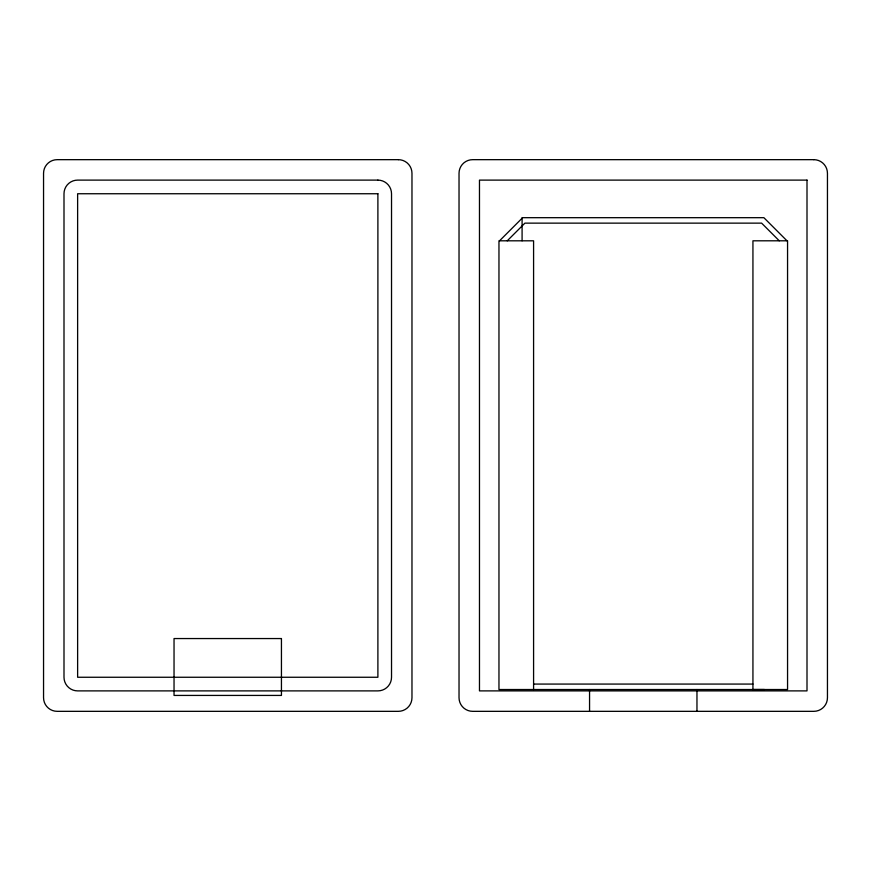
<?xml version="1.0" encoding="UTF-8"?>
<svg xmlns="http://www.w3.org/2000/svg" width="871" height="871" viewBox="0 0 871 871"><rect width="100%" height="100%" fill="white"/><g stroke="black" fill="none" stroke-linecap="round" stroke-linejoin="round"><path stroke-width="1.31" d="M499.529 240.81L522.654 217.685L763.878 217.685L786.981 240.799M507.238 240.81L524.908 223.139L761.613 223.139L779.273 240.799M533.585 684.073L752.936 684.073M764.433 689.516L752.936 689.527L752.936 240.81L787.558 240.799L787.558 689.527L498.963 689.527L498.963 240.81L533.585 240.81L533.585 689.527M696.963 689.527L696.963 711.335M589.558 689.527L589.558 711.335M522.088 217.685L522.088 240.81M398.341 159.665L57.181 159.665A13.631 13.631 0 0 0 43.55 173.296L43.55 697.704A13.631 13.631 0 0 0 57.181 711.335L398.341 711.335A13.631 13.631 0 0 0 411.972 697.704L411.972 173.296A13.631 13.631 0 0 0 398.341 159.665M813.819 159.665L472.659 159.665A13.631 13.631 0 0 0 459.028 173.296L459.028 697.704A13.631 13.631 0 0 0 472.659 711.335L813.819 711.335A13.631 13.631 0 0 0 827.45 697.704L827.45 173.296A13.631 13.631 0 0 0 813.819 159.665M377.894 180.112L77.628 180.112A13.631 13.631 0 0 0 63.997 193.743L63.997 677.257A13.631 13.631 0 0 0 77.628 690.888L377.894 690.888A13.631 13.631 0 0 0 391.525 677.257L391.525 193.743A13.631 13.631 0 0 0 377.894 180.112M807.003 180.112L479.475 180.112L479.475 690.888L807.003 690.888L807.003 180.112M377.894 193.743L77.628 193.743L77.628 677.257L377.894 677.257L377.894 193.743M281.442 638.552L174.037 638.552L174.037 695.428L281.442 695.428L281.442 638.552"/></g></svg>
